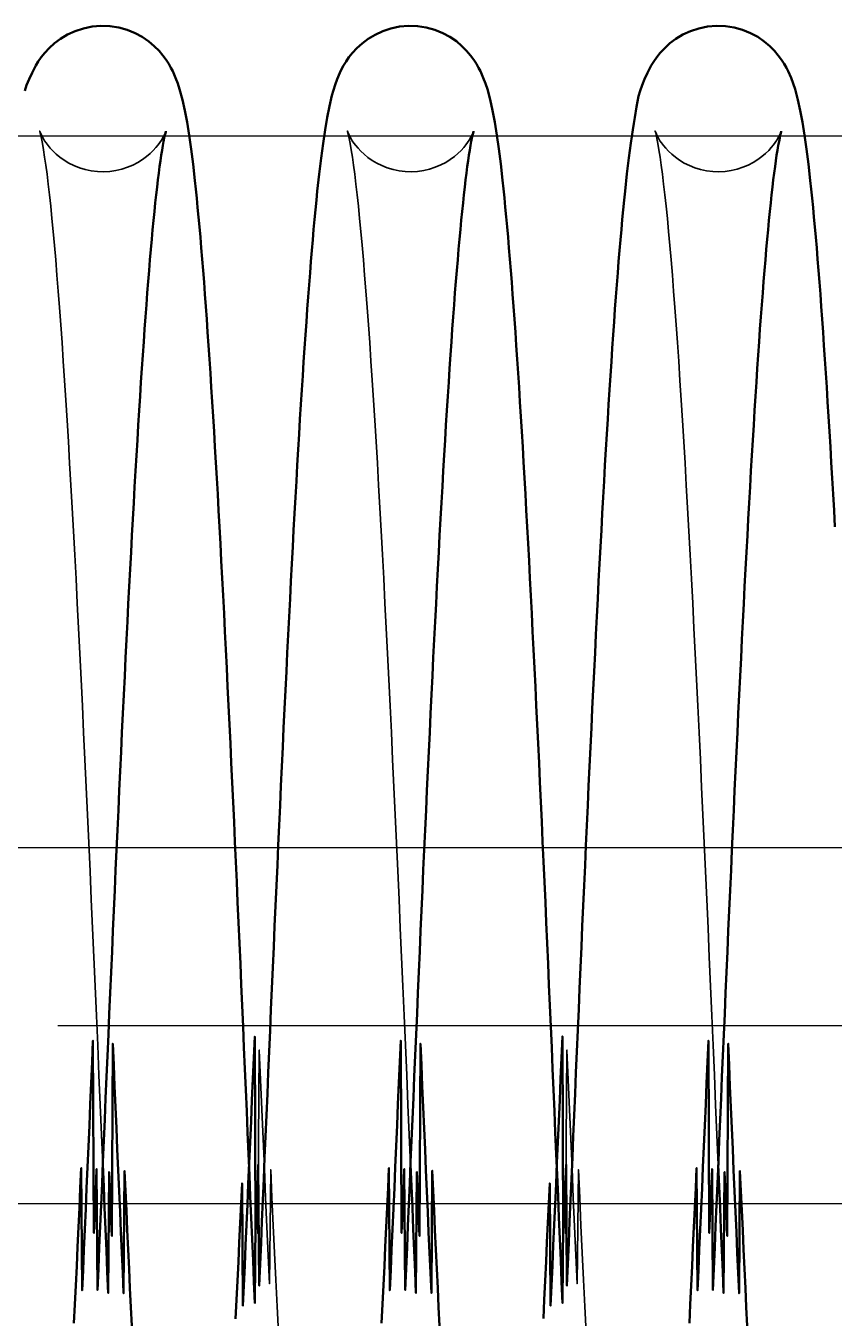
# Model space of a CAD drawing. Header units: millimetres. Extents: x 1448 to 104164, y -19509 to -89.
# Drawn here: x 83755.6 to 83801, y -3019.1 to -2946.5 of the extents above; entities that cross this region are included whole.
import ezdxf

# ---------------------------------------------------------------- set-up
doc = ezdxf.new("R2010")
doc.units = ezdxf.units.MM
doc.header["$LTSCALE"] = 60
doc.header["$MEASUREMENT"] = 0
doc.linetypes.add('CENTER', pattern=[2, 1.25, -0.25, 0.25, -0.25])
doc.layers.get('0').update_dxf_attribs({"linetype": 'CONTINUOUS'})
doc.layers.add('cen', color=14, linetype='CONTINUOUS')
doc.layers.add('가려진 것(ISO)', color=7, linetype='CONTINUOUS', lineweight=35)
doc.layers.add('가시적인 것(ISO)', color=7, linetype='CONTINUOUS', lineweight=50)

# ---------------------------------------------------------------- blocks, each defined once
blk = doc.blocks.new('토션스프링1')
at = {"layer": '가려진 것(ISO)', "flags": 128}
for points in [[(21463245.547, -50955408.884), (21463245.552, -50955408.9), (21463245.572, -50955408.952), (21463245.612, -50955409.046), (21463245.682, -50955409.194), (21463245.733, -50955409.288), (21463245.799, -50955409.397), (21463245.882, -50955409.52), (21463245.984, -50955409.657), (21463246.107, -50955409.808), (21463246.255, -50955409.971), (21463246.43, -50955410.141), (21463246.632, -50955410.313), (21463246.863, -50955410.482), (21463247.12, -50955410.642), (21463247.402, -50955410.789), (21463247.703, -50955410.916), (21463248.022, -50955411.019), (21463248.356, -50955411.096), (21463248.699, -50955411.145), (21463249.047, -50955411.164), (21463249.394, -50955411.152), (21463249.739, -50955411.11), (21463250.075, -50955411.039), (21463250.399, -50955410.942), (21463250.705, -50955410.821), (21463250.991, -50955410.678), (21463251.254, -50955410.52), (21463251.491, -50955410.353), (21463251.701, -50955410.181), (21463251.882, -50955410.01), (21463252.036, -50955409.845), (21463252.165, -50955409.69), (21463252.271, -50955409.547), (21463252.357, -50955409.42), (21463252.426, -50955409.309), (21463252.48, -50955409.212), (21463252.555, -50955409.061), (21463252.599, -50955408.961), (21463252.621, -50955408.905), (21463252.628, -50955408.885), (21463252.625, -50955408.895), (21463252.615, -50955408.932), (21463252.599, -50955408.993), (21463252.579, -50955409.076), (21463252.53, -50955409.3), (21463252.475, -50955409.588), (21463252.415, -50955409.936), (21463252.352, -50955410.341), (21463252.287, -50955410.799), (21463252.22, -50955411.307), (21463252.151, -50955411.862), (21463252.083, -50955412.461), (21463252.014, -50955413.106), (21463251.944, -50955413.796), (21463251.875, -50955414.528), (21463251.804, -50955415.303), (21463251.733, -50955416.119), (21463251.663, -50955416.975), (21463251.592, -50955417.869), (21463251.521, -50955418.8), (21463251.45, -50955419.768), (21463251.379, -50955420.771), (21463251.308, -50955421.812), (21463251.236, -50955422.889), (21463251.165, -50955424.003), (21463251.093, -50955425.15), (21463251.022, -50955426.331), (21463250.95, -50955427.544), (21463250.879, -50955428.786), (21463250.807, -50955430.058), (21463250.735, -50955431.358), (21463250.664, -50955432.685), (21463250.592, -50955434.036), (21463250.521, -50955435.413), (21463250.45, -50955436.816), (21463250.378, -50955438.247), (21463250.306, -50955439.702), (21463250.235, -50955441.182), (21463250.163, -50955442.683), (21463250.091, -50955444.204), (21463250.019, -50955445.745), (21463249.947, -50955447.302), (21463249.876, -50955448.876), (21463249.804, -50955450.463), (21463249.733, -50955452.064), (21463249.661, -50955453.675), (21463249.59, -50955455.3), (21463249.518, -50955456.939), (21463249.446, -50955458.591), (21463249.375, -50955460.254), (21463249.303, -50955461.926), (21463249.231, -50955463.606), (21463249.159, -50955465.292), (21463249.087, -50955466.982)], [(21463262.823, -50955408.884), (21463262.828, -50955408.9), (21463262.848, -50955408.952), (21463262.888, -50955409.045), (21463262.959, -50955409.189), (21463263.01, -50955409.282), (21463263.075, -50955409.391), (21463263.156, -50955409.514), (21463263.256, -50955409.652), (21463263.379, -50955409.803), (21463263.526, -50955409.966), (21463263.7, -50955410.136), (21463263.901, -50955410.308), (21463264.132, -50955410.477), (21463264.389, -50955410.638), (21463264.669, -50955410.785), (21463264.97, -50955410.912), (21463265.289, -50955411.016), (21463265.623, -50955411.094), (21463265.965, -50955411.144), (21463266.312, -50955411.164), (21463266.66, -50955411.153), (21463267.005, -50955411.111), (21463267.342, -50955411.041), (21463267.666, -50955410.945), (21463267.972, -50955410.824), (21463268.259, -50955410.682), (21463268.523, -50955410.525), (21463268.761, -50955410.357), (21463268.971, -50955410.186), (21463269.153, -50955410.015), (21463269.308, -50955409.85), (21463269.438, -50955409.693), (21463269.544, -50955409.551), (21463269.63, -50955409.424), (21463269.7, -50955409.312), (21463269.754, -50955409.214), (21463269.83, -50955409.063), (21463269.875, -50955408.962), (21463269.897, -50955408.905), (21463269.903, -50955408.885), (21463269.901, -50955408.895), (21463269.891, -50955408.931), (21463269.875, -50955408.992), (21463269.855, -50955409.075), (21463269.806, -50955409.298), (21463269.751, -50955409.585), (21463269.692, -50955409.934), (21463269.629, -50955410.339), (21463269.563, -50955410.797), (21463269.495, -50955411.304), (21463269.428, -50955411.858), (21463269.359, -50955412.458), (21463269.29, -50955413.103), (21463269.221, -50955413.793), (21463269.151, -50955414.525), (21463269.08, -50955415.3), (21463269.01, -50955416.115), (21463268.939, -50955416.97), (21463268.868, -50955417.864), (21463268.797, -50955418.794), (21463268.726, -50955419.76), (21463268.655, -50955420.765), (21463268.584, -50955421.807), (21463268.512, -50955422.886), (21463268.441, -50955424), (21463268.369, -50955425.148), (21463268.298, -50955426.329), (21463268.226, -50955427.541), (21463268.154, -50955428.783), (21463268.083, -50955430.054), (21463268.011, -50955431.352), (21463267.94, -50955432.676), (21463267.869, -50955434.027), (21463267.797, -50955435.405), (21463267.726, -50955436.812), (21463267.654, -50955438.244), (21463267.582, -50955439.701), (21463267.51, -50955441.181), (21463267.439, -50955442.682), (21463267.367, -50955444.203), (21463267.295, -50955445.743), (21463267.223, -50955447.299), (21463267.152, -50955448.871), (21463267.08, -50955450.456), (21463267.009, -50955452.054), (21463266.937, -50955453.666), (21463266.866, -50955455.294), (21463266.794, -50955456.936), (21463266.722, -50955458.59), (21463266.65, -50955460.254), (21463266.579, -50955461.927), (21463266.507, -50955463.607), (21463266.435, -50955465.293), (21463266.363, -50955466.981)], [(21463280.098, -50955408.884), (21463280.104, -50955408.9), (21463280.123, -50955408.952), (21463280.163, -50955409.046), (21463280.233, -50955409.194), (21463280.285, -50955409.288), (21463280.351, -50955409.397), (21463280.434, -50955409.52), (21463280.535, -50955409.657), (21463280.658, -50955409.808), (21463280.806, -50955409.971), (21463280.981, -50955410.141), (21463281.183, -50955410.313), (21463281.414, -50955410.482), (21463281.672, -50955410.642), (21463281.953, -50955410.789), (21463282.255, -50955410.916), (21463282.574, -50955411.019), (21463282.908, -50955411.096), (21463283.251, -50955411.145), (21463283.598, -50955411.164), (21463283.946, -50955411.152), (21463284.29, -50955411.11), (21463284.627, -50955411.039), (21463284.951, -50955410.942), (21463285.257, -50955410.821), (21463285.542, -50955410.678), (21463285.805, -50955410.52), (21463286.043, -50955410.353), (21463286.253, -50955410.181), (21463286.433, -50955410.01), (21463286.587, -50955409.845), (21463286.716, -50955409.69), (21463286.822, -50955409.547), (21463286.908, -50955409.42), (21463286.977, -50955409.309), (21463287.032, -50955409.212), (21463287.107, -50955409.061), (21463287.15, -50955408.961), (21463287.172, -50955408.905), (21463287.179, -50955408.885), (21463287.176, -50955408.895), (21463287.166, -50955408.932), (21463287.151, -50955408.993), (21463287.131, -50955409.076), (21463287.081, -50955409.3), (21463287.026, -50955409.588), (21463286.967, -50955409.936), (21463286.904, -50955410.341), (21463286.838, -50955410.799), (21463286.771, -50955411.307), (21463286.703, -50955411.862), (21463286.635, -50955412.461), (21463286.565, -50955413.106), (21463286.496, -50955413.796), (21463286.426, -50955414.528), (21463286.356, -50955415.303), (21463286.285, -50955416.119), (21463286.214, -50955416.975), (21463286.143, -50955417.869), (21463286.072, -50955418.8), (21463286.001, -50955419.768), (21463285.93, -50955420.771), (21463285.859, -50955421.812), (21463285.788, -50955422.889), (21463285.716, -50955424.003), (21463285.645, -50955425.15), (21463285.573, -50955426.331), (21463285.502, -50955427.544), (21463285.43, -50955428.786), (21463285.358, -50955430.058), (21463285.287, -50955431.358), (21463285.215, -50955432.685), (21463285.144, -50955434.036), (21463285.072, -50955435.413), (21463285.001, -50955436.816), (21463284.929, -50955438.247), (21463284.858, -50955439.702), (21463284.786, -50955441.182), (21463284.714, -50955442.683), (21463284.643, -50955444.204), (21463284.571, -50955445.745), (21463284.499, -50955447.302), (21463284.427, -50955448.876), (21463284.356, -50955450.463), (21463284.284, -50955452.064), (21463284.213, -50955453.675), (21463284.141, -50955455.3), (21463284.07, -50955456.939), (21463283.998, -50955458.591), (21463283.926, -50955460.254), (21463283.854, -50955461.926), (21463283.783, -50955463.606), (21463283.711, -50955465.292), (21463283.639, -50955466.982)], [(21463256.507, -50955476.418), (21463256.578, -50955474.94), (21463256.65, -50955473.44), (21463256.722, -50955471.919), (21463256.794, -50955470.378), (21463256.866, -50955468.82), (21463256.937, -50955467.246), (21463257.009, -50955473.657), (21463257.081, -50955472.056), (21463257.152, -50955470.443), (21463257.223, -50955468.82), (21463257.295, -50955467.183), (21463257.366, -50955465.534), (21463257.438, -50955463.872), (21463257.51, -50955462.202), (21463257.582, -50955460.523), (21463257.653, -50955470.837), (21463257.725, -50955469.147)], [(21463273.783, -50955476.413), (21463273.854, -50955474.934), (21463273.926, -50955473.433), (21463273.998, -50955471.913), (21463274.07, -50955470.373), (21463274.141, -50955468.817), (21463274.213, -50955467.245), (21463274.285, -50955473.659), (21463274.356, -50955472.061), (21463274.427, -50955470.451), (21463274.499, -50955468.826), (21463274.57, -50955467.186), (21463274.642, -50955465.534), (21463274.714, -50955463.871), (21463274.786, -50955462.2), (21463274.857, -50955460.521), (21463274.929, -50955470.836), (21463275.001, -50955469.147)]]:
    blk.add_lwpolyline(points, dxfattribs=at)
at = {"layer": '가시적인 것(ISO)', "flags": 128}
for points in [[(21463242.536, -50955431.127), (21463242.586, -50955430.199), (21463242.637, -50955429.285), (21463242.688, -50955428.383), (21463242.739, -50955427.496), (21463242.79, -50955426.622), (21463242.841, -50955425.763), (21463242.892, -50955424.919), (21463242.943, -50955424.09), (21463242.995, -50955423.276), (21463243.046, -50955422.478), (21463243.097, -50955421.697), (21463243.149, -50955420.932), (21463243.2, -50955420.184), (21463243.252, -50955419.453), (21463243.303, -50955418.74), (21463243.354, -50955418.045), (21463243.406, -50955417.368), (21463243.457, -50955416.71), (21463243.509, -50955416.07), (21463243.56, -50955415.451), (21463243.612, -50955414.851), (21463243.663, -50955414.27), (21463243.715, -50955413.71), (21463243.766, -50955413.169), (21463243.817, -50955412.646), (21463243.868, -50955412.143), (21463243.919, -50955411.657), (21463244.024, -50955410.739), (21463244.131, -50955409.889), (21463244.242, -50955409.105), (21463244.359, -50955408.385), (21463244.482, -50955407.725), (21463244.614, -50955407.116), (21463244.774, -50955406.52), (21463244.876, -50955406.21), (21463244.998, -50955405.882), (21463245.159, -50955405.52), (21463245.261, -50955405.321), (21463245.384, -50955405.107), (21463245.532, -50955404.875), (21463245.713, -50955404.629), (21463245.932, -50955404.37), (21463246.197, -50955404.104), (21463246.51, -50955403.84), (21463246.87, -50955403.593), (21463247.275, -50955403.374), (21463247.721, -50955403.193), (21463248.195, -50955403.06), (21463248.687, -50955402.984), (21463249.191, -50955402.967), (21463249.692, -50955403.008), (21463250.178, -50955403.108), (21463250.641, -50955403.262), (21463251.072, -50955403.461), (21463251.46, -50955403.693), (21463251.8, -50955403.948), (21463252.093, -50955404.213), (21463252.338, -50955404.476), (21463252.541, -50955404.73), (21463252.708, -50955404.971), (21463252.845, -50955405.197), (21463253.058, -50955405.602), (21463253.228, -50955405.97), (21463253.364, -50955406.308), (21463253.471, -50955406.624), (21463253.555, -50955406.926), (21463253.677, -50955407.512), (21463253.773, -50955408.121), (21463253.826, -50955408.451), (21463253.883, -50955408.803), (21463253.996, -50955409.56), (21463254.106, -50955410.387), (21463254.213, -50955411.286), (21463254.318, -50955412.256), (21463254.371, -50955412.768), (21463254.422, -50955413.298), (21463254.474, -50955413.846), (21463254.525, -50955414.412), (21463254.576, -50955414.996), (21463254.627, -50955415.598), (21463254.678, -50955416.218), (21463254.729, -50955416.856), (21463254.78, -50955417.513), (21463254.831, -50955418.189), (21463254.883, -50955418.883), (21463254.934, -50955419.596), (21463254.985, -50955420.327), (21463255.036, -50955421.075), (21463255.087, -50955421.841), (21463255.138, -50955422.624), (21463255.19, -50955423.424), (21463255.241, -50955424.24), (21463255.292, -50955425.071), (21463255.343, -50955425.918), (21463255.394, -50955426.781), (21463255.445, -50955427.657), (21463255.496, -50955428.548), (21463255.547, -50955429.453), (21463255.598, -50955430.371), (21463255.649, -50955431.303), (21463255.699, -50955432.247), (21463255.75, -50955433.205), (21463255.801, -50955434.178), (21463255.852, -50955435.165), (21463255.903, -50955436.165), (21463255.954, -50955437.178), (21463256.005, -50955438.204), (21463256.056, -50955439.241), (21463256.107, -50955440.289), (21463256.158, -50955441.348), (21463256.209, -50955442.418), (21463256.26, -50955443.497), (21463256.311, -50955444.585), (21463256.362, -50955445.682), (21463256.412, -50955446.787), (21463256.463, -50955447.9), (21463256.514, -50955449.019), (21463256.565, -50955450.145), (21463256.615, -50955451.278), (21463256.666, -50955452.419), (21463256.717, -50955453.568), (21463256.768, -50955454.724), (21463256.819, -50955455.887), (21463256.87, -50955457.057), (21463256.921, -50955458.232), (21463256.971, -50955459.413), (21463257.022, -50955460.597), (21463257.073, -50955461.786), (21463257.124, -50955462.978), (21463257.175, -50955464.173), (21463257.226, -50955465.37), (21463257.277, -50955466.568), (21463257.328, -50955467.767), (21463257.379, -50955468.966), (21463257.43, -50955470.165), (21463257.48, -50955471.363), (21463257.531, -50955472.561), (21463257.582, -50955473.761), (21463257.633, -50955466.961), (21463257.683, -50955468.161), (21463257.734, -50955469.361), (21463257.785, -50955470.559), (21463257.836, -50955459.756), (21463257.887, -50955460.951), (21463257.938, -50955462.142), (21463257.989, -50955463.331), (21463258.04, -50955464.515), (21463258.091, -50955465.694), (21463258.142, -50955466.868), (21463258.193, -50955468.036), (21463258.244, -50955469.198), (21463258.295, -50955470.352), (21463258.345, -50955471.499), (21463258.396, -50955472.637), (21463258.447, -50955473.77), (21463258.497, -50955474.895), (21463258.548, -50955468.014), (21463258.599, -50955469.126), (21463258.65, -50955470.23), (21463258.701, -50955471.326), (21463258.752, -50955472.413), (21463258.803, -50955473.49), (21463258.854, -50955474.557), (21463258.905, -50955475.613)], [(21463257.725, -50955469.147), (21463257.776, -50955467.946), (21463257.827, -50955474.743), (21463257.878, -50955473.54), (21463257.929, -50955472.338), (21463257.98, -50955471.136), (21463258.031, -50955469.936), (21463258.081, -50955468.738), (21463258.132, -50955467.543), (21463258.183, -50955466.347), (21463258.233, -50955465.152), (21463258.284, -50955463.958), (21463258.335, -50955462.766), (21463258.386, -50955461.575), (21463258.437, -50955460.388), (21463258.488, -50955459.204), (21463258.539, -50955458.024), (21463258.59, -50955456.849), (21463258.641, -50955455.679), (21463258.692, -50955454.515), (21463258.743, -50955453.358), (21463258.794, -50955452.207), (21463258.845, -50955451.064), (21463258.896, -50955449.929), (21463258.946, -50955448.803), (21463258.997, -50955447.687), (21463259.048, -50955446.579), (21463259.098, -50955445.478), (21463259.149, -50955444.386), (21463259.2, -50955443.301), (21463259.251, -50955442.225), (21463259.302, -50955441.159), (21463259.353, -50955440.103), (21463259.404, -50955439.056), (21463259.455, -50955438.021), (21463259.506, -50955436.997), (21463259.557, -50955435.985), (21463259.608, -50955434.985), (21463259.659, -50955433.999), (21463259.71, -50955433.025), (21463259.761, -50955432.066), (21463259.812, -50955431.121), (21463259.863, -50955430.191), (21463259.913, -50955429.276), (21463259.964, -50955428.376), (21463260.015, -50955427.49), (21463260.066, -50955426.619), (21463260.117, -50955425.761), (21463260.168, -50955424.919), (21463260.219, -50955424.091), (21463260.27, -50955423.279), (21463260.321, -50955422.482), (21463260.373, -50955421.701), (21463260.424, -50955420.937), (21463260.475, -50955420.189), (21463260.527, -50955419.459), (21463260.578, -50955418.745), (21463260.63, -50955418.049), (21463260.682, -50955417.371), (21463260.733, -50955416.712), (21463260.785, -50955416.071), (21463260.836, -50955415.448), (21463260.888, -50955414.845), (21463260.94, -50955414.262), (21463260.992, -50955413.698), (21463261.044, -50955413.155), (21463261.095, -50955412.632), (21463261.146, -50955412.128), (21463261.198, -50955411.643), (21463261.301, -50955410.729), (21463261.407, -50955409.885), (21463261.517, -50955409.105), (21463261.634, -50955408.387), (21463261.758, -50955407.724), (21463261.891, -50955407.113), (21463262.05, -50955406.518), (21463262.152, -50955406.209), (21463262.275, -50955405.88), (21463262.436, -50955405.518), (21463262.538, -50955405.318), (21463262.661, -50955405.104), (21463262.81, -50955404.872), (21463262.991, -50955404.625), (21463263.211, -50955404.367), (21463263.476, -50955404.101), (21463263.79, -50955403.837), (21463264.151, -50955403.59), (21463264.556, -50955403.371), (21463265.002, -50955403.191), (21463265.477, -50955403.059), (21463265.97, -50955402.983), (21463266.473, -50955402.967), (21463266.974, -50955403.009), (21463267.46, -50955403.11), (21463267.922, -50955403.264), (21463268.353, -50955403.464), (21463268.741, -50955403.696), (21463269.08, -50955403.951), (21463269.372, -50955404.217), (21463269.616, -50955404.48), (21463269.819, -50955404.734), (21463269.985, -50955404.975), (21463270.121, -50955405.199), (21463270.236, -50955405.407), (21463270.333, -50955405.601), (21463270.485, -50955405.955), (21463270.598, -50955406.277), (21463270.777, -50955406.881), (21463270.919, -50955407.482), (21463271.043, -50955408.115), (21463271.161, -50955408.809), (21463271.275, -50955409.57), (21463271.384, -50955410.398), (21463271.491, -50955411.295), (21463271.596, -50955412.262), (21463271.648, -50955412.772), (21463271.699, -50955413.3), (21463271.75, -50955413.846), (21463271.801, -50955414.411), (21463271.852, -50955414.994), (21463271.903, -50955415.595), (21463271.954, -50955416.215), (21463272.005, -50955416.854), (21463272.056, -50955417.512), (21463272.107, -50955418.189), (21463272.158, -50955418.885), (21463272.21, -50955419.599), (21463272.261, -50955420.331), (21463272.312, -50955421.08), (21463272.363, -50955421.846), (21463272.414, -50955422.629), (21463272.466, -50955423.429), (21463272.517, -50955424.244), (21463272.568, -50955425.075), (21463272.619, -50955425.922), (21463272.67, -50955426.783), (21463272.721, -50955427.658), (21463272.772, -50955428.548), (21463272.823, -50955429.452), (21463272.873, -50955430.369), (21463272.924, -50955431.3), (21463272.975, -50955432.245), (21463273.026, -50955433.206), (21463273.077, -50955434.18), (21463273.128, -50955435.168), (21463273.179, -50955436.169), (21463273.23, -50955437.183), (21463273.281, -50955438.209), (21463273.332, -50955439.246), (21463273.383, -50955440.295), (21463273.434, -50955441.354), (21463273.485, -50955442.423), (21463273.536, -50955443.501), (21463273.586, -50955444.588), (21463273.637, -50955445.684), (21463273.688, -50955446.787), (21463273.739, -50955447.898), (21463273.79, -50955449.016), (21463273.84, -50955450.141), (21463273.891, -50955451.276), (21463273.942, -50955452.419), (21463273.993, -50955453.569), (21463274.044, -50955454.727), (21463274.095, -50955455.892), (21463274.146, -50955457.062), (21463274.197, -50955458.238), (21463274.247, -50955459.419), (21463274.298, -50955460.603), (21463274.349, -50955461.792), (21463274.4, -50955462.983), (21463274.451, -50955464.177), (21463274.502, -50955465.372), (21463274.553, -50955466.569), (21463274.604, -50955467.766), (21463274.655, -50955468.964), (21463274.705, -50955470.161), (21463274.756, -50955471.359), (21463274.807, -50955472.559), (21463274.858, -50955473.761), (21463274.908, -50955466.962), (21463274.959, -50955468.164), (21463275.01, -50955469.365), (21463275.061, -50955470.564), (21463275.112, -50955459.762), (21463275.163, -50955460.956), (21463275.214, -50955462.148), (21463275.265, -50955463.336), (21463275.316, -50955464.519), (21463275.367, -50955465.698), (21463275.418, -50955466.871), (21463275.469, -50955468.037), (21463275.519, -50955469.197), (21463275.57, -50955470.349), (21463275.621, -50955471.494), (21463275.671, -50955472.634), (21463275.722, -50955473.768), (21463275.773, -50955474.895), (21463275.824, -50955468.016), (21463275.875, -50955469.129), (21463275.926, -50955470.234), (21463275.977, -50955471.33), (21463276.028, -50955472.417), (21463276.079, -50955473.494), (21463276.13, -50955474.561), (21463276.181, -50955475.618)], [(21463275.001, -50955469.147), (21463275.052, -50955467.947), (21463275.103, -50955474.745), (21463275.154, -50955473.544), (21463275.204, -50955472.344), (21463275.255, -50955471.145), (21463275.306, -50955469.947), (21463275.357, -50955468.75), (21463275.407, -50955467.551), (21463275.458, -50955466.353), (21463275.509, -50955465.156), (21463275.56, -50955463.96), (21463275.611, -50955462.766), (21463275.662, -50955461.575), (21463275.713, -50955460.387), (21463275.764, -50955459.203), (21463275.815, -50955458.023), (21463275.866, -50955456.848), (21463275.917, -50955455.679), (21463275.968, -50955454.516), (21463276.019, -50955453.36), (21463276.069, -50955452.211), (21463276.12, -50955451.07), (21463276.171, -50955449.938), (21463276.222, -50955448.814), (21463276.272, -50955447.697), (21463276.323, -50955446.586), (21463276.374, -50955445.484), (21463276.425, -50955444.389), (21463276.476, -50955443.303), (21463276.527, -50955442.226), (21463276.578, -50955441.159), (21463276.629, -50955440.101), (21463276.68, -50955439.055), (21463276.731, -50955438.019), (21463276.782, -50955436.995), (21463276.833, -50955435.984), (21463276.884, -50955434.985), (21463276.935, -50955433.999), (21463276.986, -50955433.028), (21463277.036, -50955432.07), (21463277.087, -50955431.127), (21463277.138, -50955430.199), (21463277.189, -50955429.285), (21463277.24, -50955428.383), (21463277.291, -50955427.496), (21463277.342, -50955426.622), (21463277.393, -50955425.763), (21463277.444, -50955424.919), (21463277.495, -50955424.09), (21463277.546, -50955423.276), (21463277.598, -50955422.478), (21463277.649, -50955421.697), (21463277.7, -50955420.932), (21463277.752, -50955420.184), (21463277.803, -50955419.453), (21463277.854, -50955418.74), (21463277.906, -50955418.045), (21463277.957, -50955417.368), (21463278.009, -50955416.71), (21463278.06, -50955416.07), (21463278.112, -50955415.451), (21463278.163, -50955414.851), (21463278.215, -50955414.27), (21463278.266, -50955413.71), (21463278.317, -50955413.169), (21463278.368, -50955412.646), (21463278.419, -50955412.143), (21463278.471, -50955411.657), (21463278.575, -50955410.739), (21463278.683, -50955409.889), (21463278.794, -50955409.105), (21463278.911, -50955408.385), (21463279.034, -50955407.725), (21463279.165, -50955407.116), (21463279.326, -50955406.52), (21463279.427, -50955406.21), (21463279.55, -50955405.882), (21463279.71, -50955405.52), (21463279.813, -50955405.321), (21463279.935, -50955405.107), (21463280.083, -50955404.875), (21463280.264, -50955404.629), (21463280.483, -50955404.37), (21463280.748, -50955404.104), (21463281.062, -50955403.84), (21463281.421, -50955403.593), (21463281.827, -50955403.374), (21463282.272, -50955403.193), (21463282.746, -50955403.06), (21463283.239, -50955402.984), (21463283.743, -50955402.967), (21463284.244, -50955403.008), (21463284.73, -50955403.108), (21463285.193, -50955403.262), (21463285.624, -50955403.461), (21463286.012, -50955403.693), (21463286.352, -50955403.948), (21463286.644, -50955404.213), (21463286.889, -50955404.476), (21463287.092, -50955404.73), (21463287.259, -50955404.971), (21463287.396, -50955405.197), (21463287.609, -50955405.602), (21463287.78, -50955405.97), (21463287.915, -50955406.308), (21463288.023, -50955406.624)], [(21463249.087, -50955466.982), (21463249.036, -50955468.182), (21463248.986, -50955469.384), (21463248.935, -50955470.585), (21463248.884, -50955471.786), (21463248.833, -50955472.986), (21463248.782, -50955474.184), (21463248.732, -50955467.38), (21463248.681, -50955468.578), (21463248.63, -50955469.775), (21463248.579, -50955470.971), (21463248.529, -50955460.166), (21463248.478, -50955461.359), (21463248.427, -50955462.55), (21463248.376, -50955463.738), (21463248.325, -50955464.921), (21463248.274, -50955466.101), (21463248.223, -50955467.276), (21463248.172, -50955468.445), (21463248.121, -50955469.608), (21463248.07, -50955470.765), (21463248.019, -50955471.914), (21463247.968, -50955473.055), (21463247.918, -50955474.188), (21463247.867, -50955467.312), (21463247.816, -50955468.428), (21463247.766, -50955469.537), (21463247.715, -50955470.639), (21463247.664, -50955471.733), (21463247.613, -50955472.819), (21463247.562, -50955473.895), (21463247.511, -50955474.962), (21463247.46, -50955476.019)], [(21463266.363, -50955466.981), (21463266.312, -50955468.181), (21463266.261, -50955469.381), (21463266.211, -50955470.581), (21463266.16, -50955471.78), (21463266.109, -50955472.977), (21463266.059, -50955474.175), (21463266.008, -50955467.374), (21463265.957, -50955468.573), (21463265.906, -50955469.772), (21463265.855, -50955470.97), (21463265.804, -50955460.166), (21463265.753, -50955461.36), (21463265.702, -50955462.551), (21463265.651, -50955463.739), (21463265.6, -50955464.923), (21463265.549, -50955466.102), (21463265.499, -50955467.276), (21463265.448, -50955468.445), (21463265.397, -50955469.607), (21463265.346, -50955470.761), (21463265.295, -50955471.909), (21463265.244, -50955473.048), (21463265.194, -50955474.179), (21463265.143, -50955467.304), (21463265.092, -50955468.422), (21463265.041, -50955469.533), (21463264.991, -50955470.636), (21463264.94, -50955471.732), (21463264.889, -50955472.818), (21463264.838, -50955473.895), (21463264.787, -50955474.963), (21463264.736, -50955476.02)], [(21463250.708, -50955475.872), (21463250.657, -50955474.813), (21463250.606, -50955473.745), (21463250.555, -50955472.667), (21463250.504, -50955471.579), (21463250.453, -50955470.484), (21463250.402, -50955469.38), (21463250.351, -50955468.269), (21463250.301, -50955467.151), (21463250.25, -50955474.027), (21463250.199, -50955472.893), (21463250.148, -50955471.752), (21463250.098, -50955470.602), (21463250.047, -50955469.445), (21463249.996, -50955468.281), (21463249.945, -50955467.111), (21463249.894, -50955465.936), (21463249.843, -50955464.756), (21463249.792, -50955463.571), (21463249.741, -50955462.383), (21463249.69, -50955461.191), (21463249.639, -50955459.997), (21463249.588, -50955470.801), (21463249.537, -50955469.604), (21463249.486, -50955468.406), (21463249.436, -50955467.208), (21463249.385, -50955474.011), (21463249.334, -50955472.814), (21463249.284, -50955471.615), (21463249.233, -50955470.414), (21463249.182, -50955469.213), (21463249.131, -50955468.013), (21463249.08, -50955466.812), (21463249.029, -50955465.613), (21463248.978, -50955464.416), (21463248.927, -50955463.221), (21463248.876, -50955462.029), (21463248.825, -50955460.841), (21463248.774, -50955459.657), (21463248.724, -50955458.479), (21463248.673, -50955457.305), (21463248.622, -50955456.138), (21463248.571, -50955454.977), (21463248.52, -50955453.824), (21463248.47, -50955452.678), (21463248.419, -50955451.539), (21463248.368, -50955450.406), (21463248.317, -50955449.279), (21463248.267, -50955448.159), (21463248.216, -50955447.047), (21463248.165, -50955445.942), (21463248.114, -50955444.846), (21463248.063, -50955443.758), (21463248.012, -50955442.681), (21463247.961, -50955441.613), (21463247.91, -50955440.556), (21463247.859, -50955439.511), (21463247.808, -50955438.477), (21463247.757, -50955437.455), (21463247.707, -50955436.447), (21463247.656, -50955435.452), (21463247.605, -50955434.471), (21463247.555, -50955433.504), (21463247.504, -50955432.55), (21463247.453, -50955431.609), (21463247.402, -50955430.681), (21463247.352, -50955429.766), (21463247.301, -50955428.866), (21463247.25, -50955427.98), (21463247.199, -50955427.108), (21463247.148, -50955426.253), (21463247.097, -50955425.413), (21463247.047, -50955424.589), (21463246.996, -50955423.782), (21463246.945, -50955422.992), (21463246.894, -50955422.22), (21463246.844, -50955421.466), (21463246.793, -50955420.731), (21463246.743, -50955420.015), (21463246.693, -50955419.318), (21463246.642, -50955418.64), (21463246.592, -50955417.98), (21463246.541, -50955417.339), (21463246.491, -50955416.716), (21463246.44, -50955416.112), (21463246.39, -50955415.528), (21463246.339, -50955414.964), (21463246.289, -50955414.421), (21463246.239, -50955413.899), (21463246.189, -50955413.399), (21463246.14, -50955412.92), (21463246.091, -50955412.465), (21463246.042, -50955412.033), (21463245.994, -50955411.624), (21463245.946, -50955411.239), (21463245.899, -50955410.879), (21463245.853, -50955410.544), (21463245.807, -50955410.235), (21463245.762, -50955409.95), (21463245.717, -50955409.692), (21463245.675, -50955409.464), (21463245.636, -50955409.269), (21463245.603, -50955409.11), (21463245.575, -50955408.991), (21463245.555, -50955408.913), (21463245.547, -50955408.884)], [(21463283.639, -50955466.982), (21463283.588, -50955468.182), (21463283.537, -50955469.384), (21463283.486, -50955470.585), (21463283.435, -50955471.786), (21463283.385, -50955472.986), (21463283.334, -50955474.184), (21463283.283, -50955467.38), (21463283.233, -50955468.578), (21463283.182, -50955469.775), (21463283.131, -50955470.971), (21463283.08, -50955460.166), (21463283.029, -50955461.359), (21463282.978, -50955462.55), (21463282.927, -50955463.738), (21463282.876, -50955464.921), (21463282.825, -50955466.101), (21463282.774, -50955467.276), (21463282.723, -50955468.445), (21463282.672, -50955469.608), (21463282.622, -50955470.765), (21463282.571, -50955471.914), (21463282.52, -50955473.055), (21463282.469, -50955474.188), (21463282.419, -50955467.312), (21463282.368, -50955468.428), (21463282.317, -50955469.537), (21463282.266, -50955470.639), (21463282.215, -50955471.733), (21463282.164, -50955472.819), (21463282.114, -50955473.895), (21463282.063, -50955474.962), (21463282.012, -50955476.019)], [(21463267.983, -50955475.862), (21463267.932, -50955474.804), (21463267.881, -50955473.737), (21463267.83, -50955472.66), (21463267.779, -50955471.574), (21463267.728, -50955470.48), (21463267.678, -50955469.379), (21463267.627, -50955468.27), (21463267.576, -50955467.152), (21463267.526, -50955474.025), (21463267.475, -50955472.889), (21463267.424, -50955471.745), (21463267.373, -50955470.594), (21463267.322, -50955469.435), (21463267.271, -50955468.27), (21463267.22, -50955467.1), (21463267.169, -50955465.924), (21463267.118, -50955464.744), (21463267.067, -50955463.56), (21463267.016, -50955462.372), (21463266.965, -50955461.182), (21463266.914, -50955459.989), (21463266.864, -50955470.795), (21463266.813, -50955469.6), (21463266.762, -50955468.405), (21463266.711, -50955467.209), (21463266.661, -50955474.011), (21463266.61, -50955472.811), (21463266.559, -50955471.61), (21463266.508, -50955470.407), (21463266.457, -50955469.205), (21463266.406, -50955468.002), (21463266.355, -50955466.801), (21463266.305, -50955465.601), (21463266.254, -50955464.404), (21463266.203, -50955463.209), (21463266.152, -50955462.018), (21463266.101, -50955460.83), (21463266.05, -50955459.648), (21463265.999, -50955458.47), (21463265.948, -50955457.299), (21463265.897, -50955456.133), (21463265.847, -50955454.975), (21463265.796, -50955453.824), (21463265.745, -50955452.677), (21463265.695, -50955451.536), (21463265.644, -50955450.401), (21463265.593, -50955449.272), (21463265.542, -50955448.151), (21463265.491, -50955447.037), (21463265.44, -50955445.931), (21463265.389, -50955444.834), (21463265.338, -50955443.747), (21463265.287, -50955442.669), (21463265.236, -50955441.602), (21463265.185, -50955440.546), (21463265.134, -50955439.502), (21463265.084, -50955438.469), (21463265.033, -50955437.45), (21463264.982, -50955436.444), (21463264.932, -50955435.451), (21463264.881, -50955434.471), (21463264.83, -50955433.503), (21463264.779, -50955432.547), (21463264.729, -50955431.605), (21463264.678, -50955430.675), (21463264.627, -50955429.759), (21463264.576, -50955428.858), (21463264.525, -50955427.971), (21463264.474, -50955427.099), (21463264.423, -50955426.243), (21463264.373, -50955425.403), (21463264.322, -50955424.58), (21463264.271, -50955423.774), (21463264.22, -50955422.985), (21463264.17, -50955422.214), (21463264.119, -50955421.462), (21463264.069, -50955420.729), (21463264.019, -50955420.014), (21463263.968, -50955419.317), (21463263.918, -50955418.638), (21463263.867, -50955417.977), (21463263.816, -50955417.335), (21463263.766, -50955416.711), (21463263.715, -50955416.107), (21463263.665, -50955415.523), (21463263.615, -50955414.96), (21463263.565, -50955414.417), (21463263.515, -50955413.895), (21463263.465, -50955413.396), (21463263.416, -50955412.918), (21463263.367, -50955412.463), (21463263.318, -50955412.032), (21463263.27, -50955411.624), (21463263.223, -50955411.24), (21463263.175, -50955410.88), (21463263.128, -50955410.544), (21463263.082, -50955410.232), (21463263.036, -50955409.947), (21463262.992, -50955409.69), (21463262.951, -50955409.464), (21463262.914, -50955409.271), (21463262.88, -50955409.113), (21463262.852, -50955408.992), (21463262.831, -50955408.913), (21463262.823, -50955408.884)], [(21463285.259, -50955475.872), (21463285.208, -50955474.813), (21463285.157, -50955473.745), (21463285.106, -50955472.667), (21463285.055, -50955471.579), (21463285.004, -50955470.484), (21463284.954, -50955469.38), (21463284.903, -50955468.269), (21463284.852, -50955467.151), (21463284.801, -50955474.027), (21463284.751, -50955472.893), (21463284.7, -50955471.752), (21463284.649, -50955470.602), (21463284.598, -50955469.445), (21463284.547, -50955468.281), (21463284.496, -50955467.111), (21463284.445, -50955465.936), (21463284.394, -50955464.756), (21463284.343, -50955463.571), (21463284.292, -50955462.383), (21463284.241, -50955461.191), (21463284.191, -50955459.997), (21463284.14, -50955470.801), (21463284.089, -50955469.604), (21463284.038, -50955468.406), (21463283.987, -50955467.208), (21463283.937, -50955474.011), (21463283.886, -50955472.814), (21463283.835, -50955471.615), (21463283.784, -50955470.414), (21463283.734, -50955469.213), (21463283.683, -50955468.013), (21463283.632, -50955466.812), (21463283.581, -50955465.613), (21463283.53, -50955464.416), (21463283.479, -50955463.221), (21463283.428, -50955462.029), (21463283.377, -50955460.841), (21463283.326, -50955459.657), (21463283.275, -50955458.479), (21463283.224, -50955457.305), (21463283.173, -50955456.138), (21463283.122, -50955454.977), (21463283.072, -50955453.824), (21463283.021, -50955452.678), (21463282.97, -50955451.539), (21463282.92, -50955450.406), (21463282.869, -50955449.279), (21463282.818, -50955448.159), (21463282.767, -50955447.047), (21463282.716, -50955445.942), (21463282.665, -50955444.846), (21463282.614, -50955443.758), (21463282.563, -50955442.681), (21463282.512, -50955441.613), (21463282.461, -50955440.556), (21463282.411, -50955439.511), (21463282.36, -50955438.477), (21463282.309, -50955437.455), (21463282.258, -50955436.447), (21463282.207, -50955435.452), (21463282.157, -50955434.471), (21463282.106, -50955433.504), (21463282.055, -50955432.55), (21463282.005, -50955431.609), (21463281.954, -50955430.681), (21463281.903, -50955429.766), (21463281.852, -50955428.866), (21463281.801, -50955427.98), (21463281.751, -50955427.108), (21463281.7, -50955426.253), (21463281.649, -50955425.413), (21463281.598, -50955424.589), (21463281.547, -50955423.782), (21463281.497, -50955422.992), (21463281.446, -50955422.22), (21463281.395, -50955421.466), (21463281.345, -50955420.731), (21463281.294, -50955420.015), (21463281.244, -50955419.318), (21463281.194, -50955418.64), (21463281.143, -50955417.98), (21463281.093, -50955417.339), (21463281.042, -50955416.716), (21463280.992, -50955416.112), (21463280.941, -50955415.528), (21463280.891, -50955414.964), (21463280.84, -50955414.421), (21463280.79, -50955413.899), (21463280.741, -50955413.399), (21463280.691, -50955412.92), (21463280.642, -50955412.465), (21463280.594, -50955412.033), (21463280.545, -50955411.624), (21463280.498, -50955411.239), (21463280.451, -50955410.879), (21463280.404, -50955410.544), (21463280.359, -50955410.235), (21463280.313, -50955409.95), (21463280.269, -50955409.692), (21463280.226, -50955409.464), (21463280.188, -50955409.269), (21463280.154, -50955409.11), (21463280.127, -50955408.991), (21463280.107, -50955408.913), (21463280.098, -50955408.884)]]:
    blk.add_lwpolyline(points, dxfattribs=at)
blk = doc.blocks.new('토션스프링12345')
blk.add_blockref('토션스프링1', (1400.606, -3974.283))

msp = doc.modelspace()

# ---------------------------------------------------------------- linework, layer by layer
at = {"color": 3}
for p, q in [((79782.442, -2952.641), (85582.442, -2952.641)), ((79607.442, -2992.641), (85865.368, -2992.641)), ((79607.442, -3012.641), (85865.368, -3012.641))]:
    msp.add_line(p, q, dxfattribs=at)
at = {"layer": 'cen', "linetype": 'CENTER'}
msp.add_line((79557.442, -3002.641), (85915.368, -3002.641), dxfattribs=at)

# ---------------------------------------------------------------- block references
at = {"xscale": -1}
msp.add_blockref('토션스프링12345', (21548444.213, 50956430.79), dxfattribs=at)

doc.saveas('drawing.dxf')
